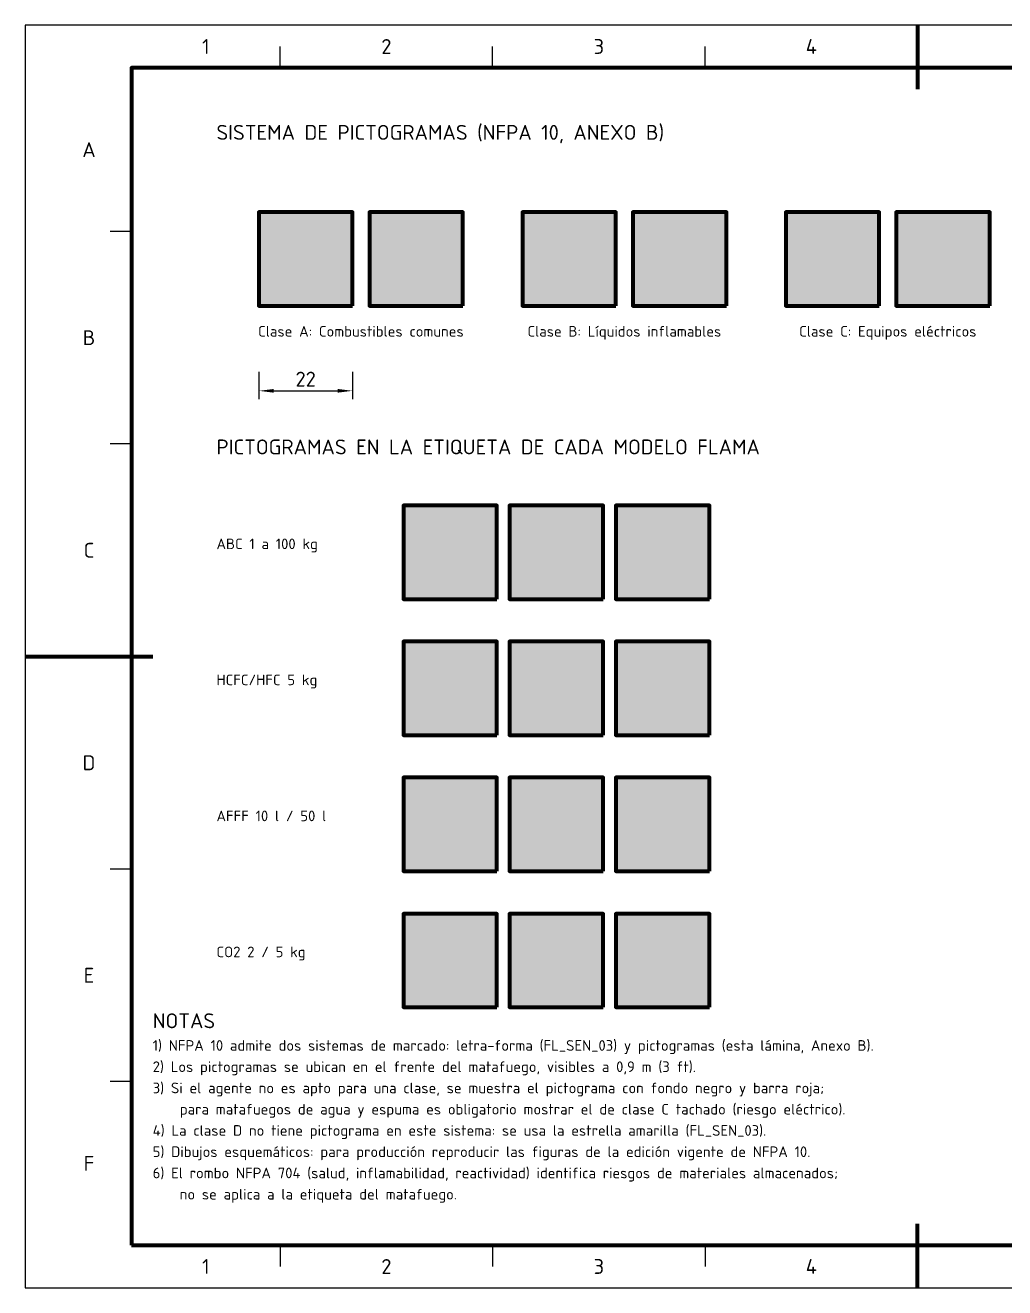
# Model space of a CAD drawing. Header units: millimetres. Extents: x 0 to 420, y 0 to 297.
# Drawn here: x 0 to 230.5, y 0 to 297 of the extents above; entities that cross this region are included whole.
import ezdxf
from ezdxf.enums import TextEntityAlignment as Align

# ---------------------------------------------------------------- set-up
doc = ezdxf.new("R2010")
doc.units = ezdxf.units.MM
for name, color, linetype, lineweight in [('01-VISIBLE', 7, 'CONTINUOUS', 70), ('04-COTA', 3, 'CONTINUOUS', 18), ('05-RAYADO', 8, 'CONTINUOUS', 18), ('06-TEXTO', 7, 'CONTINUOUS', 25), ('07-RECUADRO', 7, 'CONTINUOUS', 70), ('08-FINA', 5, 'CONTINUOUS', 18)]:
    doc.layers.add(name, color=color, linetype=linetype, lineweight=lineweight)
doc.styles.add('ISO3098', font='isocpeur.ttf')
doc.dimstyles.new('FLAMA-IRAM', dxfattribs={"dimtxt": 3.5, "dimasz": 3.5, "dimexe": 2, "dimexo": 1.5, "dimgap": 1, "dimtad": 1, "dimdec": 1, "dimtxsty": 'ISO3098', "dimblk": 'IRAM_FLECHA', "dimblk1": 'IRAM_FLECHA', "dimblk2": 'IRAM_FLECHA', "dimcen": 2.5, "dimclrd": 7, "dimclre": 7, "dimclrt": 7, "dimazin": 3, "dimtfac": 1, "dimtmove": 0, "dimatfit": 3, "dimlwd": 18, "dimlwe": 18})

# ---------------------------------------------------------------- blocks, each defined once
blk = doc.blocks.new('IRAM_FLECHA')
blk.add_solid([(0, 0), (-1, 0.125), (-1, -0.125)])

msp = doc.modelspace()

# ---------------------------------------------------------------- hatches: boundary and pattern name
at = {"layer": '05-RAYADO', "true_color": 0x0096d7}
h = msp.add_hatch(color=7, dxfattribs=at)
h.dxf.hatch_style = 1
h.paths.add_polyline_path([(77, 231), (77, 253), (55, 253), (55, 231)])
at = {"layer": '05-RAYADO', "true_color": 0x191919}
h = msp.add_hatch(color=7, dxfattribs=at)
h.dxf.hatch_style = 1
h.paths.add_polyline_path([(103, 231), (103, 253), (81, 253), (81, 231)])
at = {"layer": '05-RAYADO', "true_color": 0xc81e2d}
h = msp.add_hatch(color=7, dxfattribs=at)
h.dxf.hatch_style = 1
h.paths.add_polyline_path([(81, 251.29), (81, 253), (82.71, 253), (103, 232.71), (103, 231), (101.29, 231)])
at = {"layer": '05-RAYADO', "true_color": 0x0096d7}
h = msp.add_hatch(color=7, dxfattribs=at)
h.dxf.hatch_style = 1
h.paths.add_polyline_path([(139, 231), (139, 253), (117, 253), (117, 231)])
at = {"layer": '05-RAYADO', "true_color": 0x191919}
h = msp.add_hatch(color=7, dxfattribs=at)
h.dxf.hatch_style = 1
h.paths.add_polyline_path([(165, 231), (165, 253), (143, 253), (143, 231)])
at = {"layer": '05-RAYADO', "true_color": 0xc81e2d}
h = msp.add_hatch(color=7, dxfattribs=at)
h.dxf.hatch_style = 1
h.paths.add_polyline_path([(143, 251.29), (143, 253), (144.71, 253), (165, 232.71), (165, 231), (163.29, 231)])
at = {"layer": '05-RAYADO', "true_color": 0x0096d7}
h = msp.add_hatch(color=7, dxfattribs=at)
h.dxf.hatch_style = 1
h.paths.add_polyline_path([(201, 231), (201, 253), (179, 253), (179, 231)])
at = {"layer": '05-RAYADO', "true_color": 0x191919}
h = msp.add_hatch(color=7, dxfattribs=at)
h.dxf.hatch_style = 1
h.paths.add_polyline_path([(227, 231), (227, 253), (205, 253), (205, 231)])
at = {"layer": '05-RAYADO', "true_color": 0xc81e2d}
h = msp.add_hatch(color=7, dxfattribs=at)
h.dxf.hatch_style = 1
h.paths.add_polyline_path([(205, 251.29), (205, 253), (206.71, 253), (227, 232.71), (227, 231), (225.29, 231)])
at = {"layer": '05-RAYADO', "true_color": 0xffffff}
h = msp.add_hatch(color=7, dxfattribs=at)
h.dxf.hatch_style = 1
h.paths.add_polyline_path([(65.78, 242.44), (65.12, 234.96), (58.08, 234.96), (57.42, 242.44), (59.22, 242.44), (58.83, 245.21), (60.02, 247.59), (60.61, 246.4), (61.6, 249.57), (62.59, 246), (62.99, 248.38), (64.37, 245.61), (63.98, 242.44)])
h = msp.add_hatch(color=7, dxfattribs=at)
h.dxf.hatch_style = 1
h.paths.add_polyline_path([(91.78, 242.44), (91.12, 234.96), (84.08, 234.96), (83.42, 242.44), (85.22, 242.44), (84.83, 245.21), (86.02, 247.59), (86.61, 246.4), (87.6, 249.57), (88.59, 246), (88.99, 248.38), (90.37, 245.61), (89.98, 242.44)])
h = msp.add_hatch(color=7, dxfattribs=at)
h.dxf.hatch_style = 1
h.paths.add_polyline_path([(66.84, 238.96), (68.55, 242.4), (69.41, 240.68), (70.84, 245.26), (72.27, 240.11), (72.84, 243.54), (74.84, 239.54), (74.27, 234.96), (67.41, 234.96)])
h = msp.add_hatch(color=7, dxfattribs=at)
h.dxf.hatch_style = 1
h.paths.add_polyline_path([(92.84, 238.96), (94.55, 242.4), (95.41, 240.68), (96.84, 245.26), (98.27, 240.11), (98.84, 243.54), (100.84, 239.54), (100.27, 234.96), (93.41, 234.96)])
h = msp.add_hatch(color=7, dxfattribs=at)
h.dxf.hatch_style = 1
h.paths.add_polyline_path([(119.64, 234.96), (119.64, 244.2), (120.74, 244.2), (120.74, 242.88), (120.74, 241.56), (120.74, 234.96)])
h = msp.add_hatch(color=7, dxfattribs=at)
h.dxf.hatch_style = 1
h.paths.add_polyline_path([(120.96, 244.2), (120.96, 245.96), (122.72, 245.96), (122.72, 244.2), (125.14, 244.2), (125.14, 242.88), (120.74, 242.88), (120.74, 244.2)])
h = msp.add_hatch(color=7, dxfattribs=at)
h.dxf.hatch_style = 1
h.paths.add_polyline_path([(125.14, 234.96), (125.14, 241.56), (125.14, 242.88), (125.14, 244.2), (126.24, 244.2), (126.24, 234.96)])
h = msp.add_hatch(color=7, dxfattribs=at)
h.dxf.hatch_style = 1
h.paths.add_polyline_path([(128.7, 234.96), (136.1, 234.96), (136.71, 239.89), (134.56, 244.2), (133.94, 240.5), (132.4, 246.05), (130.86, 241.12), (129.94, 242.97), (128.09, 239.27)])
h = msp.add_hatch(color=7, dxfattribs=at)
h.dxf.hatch_style = 1
h.paths.add_polyline_path([(145.64, 234.96), (145.64, 244.2), (146.74, 244.2), (146.74, 242.88), (146.74, 241.56), (146.74, 234.96)])
h = msp.add_hatch(color=7, dxfattribs=at)
h.dxf.hatch_style = 1
h.paths.add_polyline_path([(146.96, 244.2), (146.96, 245.96), (148.72, 245.96), (148.72, 244.2), (151.14, 244.2), (151.14, 242.88), (146.74, 242.88), (146.74, 244.2)])
h = msp.add_hatch(color=7, dxfattribs=at)
h.dxf.hatch_style = 1
h.paths.add_polyline_path([(151.14, 234.96), (151.14, 241.56), (151.14, 242.88), (151.14, 244.2), (152.24, 244.2), (152.24, 234.96)])
h = msp.add_hatch(color=7, dxfattribs=at)
h.dxf.hatch_style = 1
h.paths.add_polyline_path([(154.7, 234.96), (162.1, 234.96), (162.71, 239.89), (160.56, 244.2), (159.94, 240.5), (158.4, 246.05), (156.86, 241.12), (155.94, 242.97), (154.09, 239.27)])
h = msp.add_hatch(color=7, dxfattribs=at)
h.dxf.hatch_style = 1
h.paths.add_polyline_path([(191.41, 234.96), (198.27, 234.96), (198.84, 239.54), (196.84, 243.54), (196.27, 240.11), (194.84, 245.26), (193.41, 240.68), (192.55, 242.4), (190.84, 238.96)])
h = msp.add_hatch(color=7, dxfattribs=at)
h.dxf.hatch_style = 1
h.paths.add_polyline_path([(217.41, 234.96), (224.27, 234.96), (224.84, 239.54), (222.84, 243.54), (222.27, 240.11), (220.84, 245.26), (219.41, 240.68), (218.55, 242.4), (216.84, 238.96)])
h = msp.add_hatch(color=7, dxfattribs=at)
h.dxf.hatch_style = 1
h.paths.add_polyline_path([(120.74, 234.96), (120.74, 241.56), (125.14, 241.56), (125.14, 234.96)])
h = msp.add_hatch(color=7, dxfattribs=at)
h.dxf.hatch_style = 1
h.paths.add_polyline_path([(146.74, 234.96), (146.74, 241.56), (151.14, 241.56), (151.14, 234.96)])
h = msp.add_hatch(color=7, dxfattribs=at)
h.dxf.hatch_style = 1
h.paths.add_polyline_path([(181.2, 239.36), (180.32, 239.36), (180.32, 234.96), (180.32, 234.92), (180.31, 234.87), (180.3, 234.83), (180.29, 234.79), (180.27, 234.75), (180.25, 234.72), (180.22, 234.68), (180.19, 234.65), (180.16, 234.62), (180.12, 234.59), (180.09, 234.57), (180.05, 234.55), (180.01, 234.54), (179.97, 234.53), (179.92, 234.52), (179.88, 234.52), (179.84, 234.52), (179.79, 234.53), (179.75, 234.54), (179.71, 234.55), (179.67, 234.57), (179.64, 234.59), (179.6, 234.62), (179.57, 234.65), (179.54, 234.68), (179.51, 234.72), (179.49, 234.75), (179.47, 234.79), (179.46, 234.83), (179.45, 234.87), (179.44, 234.92), (179.44, 234.96), (179.44, 239.8), (179.44, 239.84), (179.45, 239.89), (179.46, 239.93), (179.47, 239.97), (179.49, 240.01), (179.51, 240.04), (179.54, 240.08), (179.57, 240.11), (179.6, 240.14), (179.64, 240.17), (179.67, 240.19), (179.71, 240.21), (179.75, 240.22), (179.79, 240.23), (179.84, 240.24), (179.88, 240.24), (181.2, 240.24), (181.2, 242), (187.36, 242), (187.36, 241.12), (189.56, 241.12), (189.56, 240.46), (187.36, 240.46), (187.36, 239.14), (189.56, 239.14), (189.56, 238.48), (187.36, 238.48), (187.36, 237.6), (181.2, 237.6)])
h = msp.add_hatch(color=7, dxfattribs=at)
h.dxf.hatch_style = 1
h.paths.add_polyline_path([(207.2, 239.36), (206.32, 239.36), (206.32, 234.96), (206.32, 234.92), (206.31, 234.87), (206.3, 234.83), (206.29, 234.79), (206.27, 234.75), (206.25, 234.72), (206.22, 234.68), (206.19, 234.65), (206.16, 234.62), (206.12, 234.59), (206.09, 234.57), (206.05, 234.55), (206.01, 234.54), (205.97, 234.53), (205.92, 234.52), (205.88, 234.52), (205.84, 234.52), (205.79, 234.53), (205.75, 234.54), (205.71, 234.55), (205.67, 234.57), (205.64, 234.59), (205.6, 234.62), (205.57, 234.65), (205.54, 234.68), (205.51, 234.72), (205.49, 234.75), (205.47, 234.79), (205.46, 234.83), (205.45, 234.87), (205.44, 234.92), (205.44, 234.96), (205.44, 239.8), (205.44, 239.84), (205.45, 239.89), (205.46, 239.93), (205.47, 239.97), (205.49, 240.01), (205.51, 240.04), (205.54, 240.08), (205.57, 240.11), (205.6, 240.14), (205.64, 240.17), (205.67, 240.19), (205.71, 240.21), (205.75, 240.22), (205.79, 240.23), (205.84, 240.24), (205.88, 240.24), (207.2, 240.24), (207.2, 242), (213.36, 242), (213.36, 241.12), (215.56, 241.12), (215.56, 240.46), (213.36, 240.46), (213.36, 239.14), (215.56, 239.14), (215.56, 238.48), (213.36, 238.48), (213.36, 237.6), (207.2, 237.6)])
at = {"layer": '05-RAYADO', "true_color": 0x0096d7}
h = msp.add_hatch(color=7, dxfattribs=at)
h.dxf.hatch_style = 1
h.paths.add_polyline_path([(111, 162), (111, 184), (89, 184), (89, 162)])
h = msp.add_hatch(color=7, dxfattribs=at)
h.dxf.hatch_style = 1
h.paths.add_polyline_path([(136, 162), (136, 184), (114, 184), (114, 162)])
h = msp.add_hatch(color=7, dxfattribs=at)
h.dxf.hatch_style = 1
h.paths.add_polyline_path([(161, 162), (161, 184), (139, 184), (139, 162)])
at = {"layer": '05-RAYADO', "true_color": 0xffffff}
h = msp.add_hatch(color=7, dxfattribs=at)
h.dxf.hatch_style = 1
h.paths.add_polyline_path([(99.78, 173.44), (99.12, 165.96), (92.08, 165.96), (91.42, 173.44), (93.22, 173.44), (92.83, 176.21), (94.02, 178.59), (94.61, 177.4), (95.6, 180.57), (96.59, 177), (96.99, 179.38), (98.37, 176.61), (97.98, 173.44)])
h = msp.add_hatch(color=7, dxfattribs=at)
h.dxf.hatch_style = 1
h.paths.add_polyline_path([(100.84, 169.96), (102.55, 173.4), (103.41, 171.68), (104.84, 176.26), (106.27, 171.11), (106.84, 174.54), (108.84, 170.54), (108.27, 165.96), (101.41, 165.96)])
h = msp.add_hatch(color=7, dxfattribs=at)
h.dxf.hatch_style = 1
h.paths.add_polyline_path([(117.96, 175.2), (117.96, 176.96), (119.72, 176.96), (119.72, 175.2), (122.14, 175.2), (122.14, 173.88), (117.74, 173.88), (117.74, 175.2)])
h = msp.add_hatch(color=7, dxfattribs=at)
h.dxf.hatch_style = 1
h.paths.add_polyline_path([(125.7, 165.96), (133.1, 165.96), (133.71, 170.89), (131.56, 175.2), (130.94, 171.5), (129.4, 177.05), (127.86, 172.12), (126.94, 173.97), (125.09, 170.27)])
h = msp.add_hatch(color=7, dxfattribs=at)
h.dxf.hatch_style = 1
h.paths.add_polyline_path([(151.41, 165.96), (158.27, 165.96), (158.84, 170.54), (156.84, 174.54), (156.27, 171.11), (154.84, 176.26), (153.41, 171.68), (152.55, 173.4), (150.84, 169.96)])
h = msp.add_hatch(color=7, dxfattribs=at)
h.dxf.hatch_style = 1
h.paths.add_polyline_path([(116.64, 165.96), (116.64, 175.2), (117.74, 175.2), (117.74, 173.88), (117.74, 172.56), (117.74, 165.96)])
h = msp.add_hatch(color=7, dxfattribs=at)
h.dxf.hatch_style = 1
h.paths.add_polyline_path([(117.74, 165.96), (117.74, 172.56), (122.14, 172.56), (122.14, 165.96)])
h = msp.add_hatch(color=7, dxfattribs=at)
h.dxf.hatch_style = 1
h.paths.add_polyline_path([(122.14, 165.96), (122.14, 172.56), (122.14, 173.88), (122.14, 175.2), (123.24, 175.2), (123.24, 165.96)])
h = msp.add_hatch(color=7, dxfattribs=at)
h.dxf.hatch_style = 1
h.paths.add_polyline_path([(141.2, 170.36), (140.32, 170.36), (140.32, 165.96), (140.32, 165.92), (140.31, 165.87), (140.3, 165.83), (140.29, 165.79), (140.27, 165.75), (140.25, 165.72), (140.22, 165.68), (140.19, 165.65), (140.16, 165.62), (140.12, 165.59), (140.09, 165.57), (140.05, 165.55), (140.01, 165.54), (139.97, 165.53), (139.92, 165.52), (139.88, 165.52), (139.84, 165.52), (139.79, 165.53), (139.75, 165.54), (139.71, 165.55), (139.67, 165.57), (139.64, 165.59), (139.6, 165.62), (139.57, 165.65), (139.54, 165.68), (139.51, 165.72), (139.49, 165.75), (139.47, 165.79), (139.46, 165.83), (139.45, 165.87), (139.44, 165.92), (139.44, 165.96), (139.44, 170.8), (139.44, 170.84), (139.45, 170.89), (139.46, 170.93), (139.47, 170.97), (139.49, 171.01), (139.51, 171.04), (139.54, 171.08), (139.57, 171.11), (139.6, 171.14), (139.64, 171.17), (139.67, 171.19), (139.71, 171.21), (139.75, 171.22), (139.79, 171.23), (139.84, 171.24), (139.88, 171.24), (141.2, 171.24), (141.2, 173), (147.36, 173), (147.36, 172.12), (149.56, 172.12), (149.56, 171.46), (147.36, 171.46), (147.36, 170.14), (149.56, 170.14), (149.56, 169.48), (147.36, 169.48), (147.36, 168.6), (141.2, 168.6)])
at = {"layer": '05-RAYADO', "true_color": 0x0096d7}
h = msp.add_hatch(color=7, dxfattribs=at)
h.dxf.hatch_style = 1
h.paths.add_polyline_path([(111, 130), (111, 152), (89, 152), (89, 130)])
h = msp.add_hatch(color=7, dxfattribs=at)
h.dxf.hatch_style = 1
h.paths.add_polyline_path([(136, 130), (136, 152), (114, 152), (114, 130)])
h = msp.add_hatch(color=7, dxfattribs=at)
h.dxf.hatch_style = 1
h.paths.add_polyline_path([(161, 130), (161, 152), (139, 152), (139, 130)])
at = {"layer": '05-RAYADO', "true_color": 0xffffff}
h = msp.add_hatch(color=7, dxfattribs=at)
h.dxf.hatch_style = 1
h.paths.add_polyline_path([(99.78, 141.44), (99.12, 133.96), (92.08, 133.96), (91.42, 141.44), (93.22, 141.44), (92.83, 144.21), (94.02, 146.59), (94.61, 145.4), (95.6, 148.57), (96.59, 145), (96.99, 147.38), (98.37, 144.61), (97.98, 141.44)])
h = msp.add_hatch(color=7, dxfattribs=at)
h.dxf.hatch_style = 1
h.paths.add_polyline_path([(100.84, 137.96), (102.55, 141.4), (103.41, 139.68), (104.84, 144.26), (106.27, 139.11), (106.84, 142.54), (108.84, 138.54), (108.27, 133.96), (101.41, 133.96)])
h = msp.add_hatch(color=7, dxfattribs=at)
h.dxf.hatch_style = 1
h.paths.add_polyline_path([(116.64, 133.96), (116.64, 143.2), (117.74, 143.2), (117.74, 141.88), (117.74, 140.56), (117.74, 133.96)])
h = msp.add_hatch(color=7, dxfattribs=at)
h.dxf.hatch_style = 1
h.paths.add_polyline_path([(117.96, 143.2), (117.96, 144.96), (119.72, 144.96), (119.72, 143.2), (122.14, 143.2), (122.14, 141.88), (117.74, 141.88), (117.74, 143.2)])
h = msp.add_hatch(color=7, dxfattribs=at)
h.dxf.hatch_style = 1
h.paths.add_polyline_path([(122.14, 133.96), (122.14, 140.56), (122.14, 141.88), (122.14, 143.2), (123.24, 143.2), (123.24, 133.96)])
h = msp.add_hatch(color=7, dxfattribs=at)
h.dxf.hatch_style = 1
h.paths.add_polyline_path([(125.7, 133.96), (133.1, 133.96), (133.71, 138.89), (131.56, 143.2), (130.94, 139.5), (129.4, 145.05), (127.86, 140.12), (126.94, 141.97), (125.09, 138.27)])
h = msp.add_hatch(color=7, dxfattribs=at)
h.dxf.hatch_style = 1
h.paths.add_polyline_path([(151.41, 133.96), (158.27, 133.96), (158.84, 138.54), (156.84, 142.54), (156.27, 139.11), (154.84, 144.26), (153.41, 139.68), (152.55, 141.4), (150.84, 137.96)])
h = msp.add_hatch(color=7, dxfattribs=at)
h.dxf.hatch_style = 1
h.paths.add_polyline_path([(117.74, 133.96), (117.74, 140.56), (122.14, 140.56), (122.14, 133.96)])
h = msp.add_hatch(color=7, dxfattribs=at)
h.dxf.hatch_style = 1
h.paths.add_polyline_path([(141.2, 138.36), (140.32, 138.36), (140.32, 133.96), (140.32, 133.92), (140.31, 133.87), (140.3, 133.83), (140.29, 133.79), (140.27, 133.75), (140.25, 133.72), (140.22, 133.68), (140.19, 133.65), (140.16, 133.62), (140.12, 133.59), (140.09, 133.57), (140.05, 133.55), (140.01, 133.54), (139.97, 133.53), (139.92, 133.52), (139.88, 133.52), (139.84, 133.52), (139.79, 133.53), (139.75, 133.54), (139.71, 133.55), (139.67, 133.57), (139.64, 133.59), (139.6, 133.62), (139.57, 133.65), (139.54, 133.68), (139.51, 133.72), (139.49, 133.75), (139.47, 133.79), (139.46, 133.83), (139.45, 133.87), (139.44, 133.92), (139.44, 133.96), (139.44, 138.8), (139.44, 138.84), (139.45, 138.89), (139.46, 138.93), (139.47, 138.97), (139.49, 139.01), (139.51, 139.04), (139.54, 139.08), (139.57, 139.11), (139.6, 139.14), (139.64, 139.17), (139.67, 139.19), (139.71, 139.21), (139.75, 139.22), (139.79, 139.23), (139.84, 139.24), (139.88, 139.24), (141.2, 139.24), (141.2, 141), (147.36, 141), (147.36, 140.12), (149.56, 140.12), (149.56, 139.46), (147.36, 139.46), (147.36, 138.14), (149.56, 138.14), (149.56, 137.48), (147.36, 137.48), (147.36, 136.6), (141.2, 136.6)])
at = {"layer": '05-RAYADO', "true_color": 0x0096d7}
h = msp.add_hatch(color=7, dxfattribs=at)
h.dxf.hatch_style = 1
h.paths.add_polyline_path([(111, 98), (111, 120), (89, 120), (89, 98)])
h = msp.add_hatch(color=7, dxfattribs=at)
h.dxf.hatch_style = 1
h.paths.add_polyline_path([(136, 98), (136, 120), (114, 120), (114, 98)])
at = {"layer": '05-RAYADO', "true_color": 0x191919}
h = msp.add_hatch(color=7, dxfattribs=at)
h.dxf.hatch_style = 1
h.paths.add_polyline_path([(161, 98), (161, 120), (139, 120), (139, 98)])
at = {"layer": '05-RAYADO', "true_color": 0xc81e2d}
h = msp.add_hatch(color=7, dxfattribs=at)
h.dxf.hatch_style = 1
h.paths.add_polyline_path([(139, 118.29), (139, 120), (140.71, 120), (161, 99.71), (161, 98), (159.29, 98)])
at = {"layer": '05-RAYADO', "true_color": 0xffffff}
h = msp.add_hatch(color=7, dxfattribs=at)
h.dxf.hatch_style = 1
h.paths.add_polyline_path([(99.78, 109.44), (99.12, 101.96), (92.08, 101.96), (91.42, 109.44), (93.22, 109.44), (92.83, 112.21), (94.02, 114.59), (94.61, 113.4), (95.6, 116.57), (96.59, 113), (96.99, 115.38), (98.37, 112.61), (97.98, 109.44)])
h = msp.add_hatch(color=7, dxfattribs=at)
h.dxf.hatch_style = 1
h.paths.add_polyline_path([(117.96, 111.2), (117.96, 112.96), (119.72, 112.96), (119.72, 111.2), (122.14, 111.2), (122.14, 109.88), (117.74, 109.88), (117.74, 111.2)])
h = msp.add_hatch(color=7, dxfattribs=at)
h.dxf.hatch_style = 1
h.paths.add_polyline_path([(125.7, 101.96), (133.1, 101.96), (133.71, 106.89), (131.56, 111.2), (130.94, 107.5), (129.4, 113.05), (127.86, 108.12), (126.94, 109.97), (125.09, 106.27)])
h = msp.add_hatch(color=7, dxfattribs=at)
h.dxf.hatch_style = 1
h.paths.add_polyline_path([(100.84, 105.96), (102.55, 109.4), (103.41, 107.68), (104.84, 112.26), (106.27, 107.11), (106.84, 110.54), (108.84, 106.54), (108.27, 101.96), (101.41, 101.96)])
h = msp.add_hatch(color=7, dxfattribs=at)
h.dxf.hatch_style = 1
h.paths.add_polyline_path([(116.64, 101.96), (116.64, 111.2), (117.74, 111.2), (117.74, 109.88), (117.74, 108.56), (117.74, 101.96)])
h = msp.add_hatch(color=7, dxfattribs=at)
h.dxf.hatch_style = 1
h.paths.add_polyline_path([(122.14, 101.96), (122.14, 108.56), (122.14, 109.88), (122.14, 111.2), (123.24, 111.2), (123.24, 101.96)])
h = msp.add_hatch(color=7, dxfattribs=at)
h.dxf.hatch_style = 1
h.paths.add_polyline_path([(151.41, 101.96), (158.27, 101.96), (158.84, 106.54), (156.84, 110.54), (156.27, 107.11), (154.84, 112.26), (153.41, 107.68), (152.55, 109.4), (150.84, 105.96)])
h = msp.add_hatch(color=7, dxfattribs=at)
h.dxf.hatch_style = 1
h.paths.add_polyline_path([(117.74, 101.96), (117.74, 108.56), (122.14, 108.56), (122.14, 101.96)])
h = msp.add_hatch(color=7, dxfattribs=at)
h.dxf.hatch_style = 1
h.paths.add_polyline_path([(141.2, 106.36), (140.32, 106.36), (140.32, 101.96), (140.32, 101.92), (140.31, 101.87), (140.3, 101.83), (140.29, 101.79), (140.27, 101.75), (140.25, 101.72), (140.22, 101.68), (140.19, 101.65), (140.16, 101.62), (140.12, 101.59), (140.09, 101.57), (140.05, 101.55), (140.01, 101.54), (139.97, 101.53), (139.92, 101.52), (139.88, 101.52), (139.84, 101.52), (139.79, 101.53), (139.75, 101.54), (139.71, 101.55), (139.67, 101.57), (139.64, 101.59), (139.6, 101.62), (139.57, 101.65), (139.54, 101.68), (139.51, 101.72), (139.49, 101.75), (139.47, 101.79), (139.46, 101.83), (139.45, 101.87), (139.44, 101.92), (139.44, 101.96), (139.44, 106.8), (139.44, 106.84), (139.45, 106.89), (139.46, 106.93), (139.47, 106.97), (139.49, 107.01), (139.51, 107.04), (139.54, 107.08), (139.57, 107.11), (139.6, 107.14), (139.64, 107.17), (139.67, 107.19), (139.71, 107.21), (139.75, 107.22), (139.79, 107.23), (139.84, 107.24), (139.88, 107.24), (141.2, 107.24), (141.2, 109), (147.36, 109), (147.36, 108.12), (149.56, 108.12), (149.56, 107.46), (147.36, 107.46), (147.36, 106.14), (149.56, 106.14), (149.56, 105.48), (147.36, 105.48), (147.36, 104.6), (141.2, 104.6)])
at = {"layer": '05-RAYADO', "true_color": 0x191919}
h = msp.add_hatch(color=7, dxfattribs=at)
h.dxf.hatch_style = 1
h.paths.add_polyline_path([(111, 66), (111, 88), (89, 88), (89, 66)])
at = {"layer": '05-RAYADO', "true_color": 0xc81e2d}
h = msp.add_hatch(color=7, dxfattribs=at)
h.dxf.hatch_style = 1
h.paths.add_polyline_path([(89, 86.29), (89, 88), (90.71, 88), (111, 67.71), (111, 66), (109.29, 66)])
at = {"layer": '05-RAYADO', "true_color": 0x0096d7}
h = msp.add_hatch(color=7, dxfattribs=at)
h.dxf.hatch_style = 1
h.paths.add_polyline_path([(136, 66), (136, 88), (114, 88), (114, 66)])
h = msp.add_hatch(color=7, dxfattribs=at)
h.dxf.hatch_style = 1
h.paths.add_polyline_path([(161, 66), (161, 88), (139, 88), (139, 66)])
at = {"layer": '05-RAYADO', "true_color": 0xffffff}
h = msp.add_hatch(color=7, dxfattribs=at)
h.dxf.hatch_style = 1
h.paths.add_polyline_path([(99.78, 77.44), (99.12, 69.96), (92.08, 69.96), (91.42, 77.44), (93.22, 77.44), (92.83, 80.21), (94.02, 82.59), (94.61, 81.4), (95.6, 84.57), (96.59, 81), (96.99, 83.38), (98.37, 80.61), (97.98, 77.44)])
h = msp.add_hatch(color=7, dxfattribs=at)
h.dxf.hatch_style = 1
h.paths.add_polyline_path([(100.84, 73.96), (102.55, 77.4), (103.41, 75.68), (104.84, 80.26), (106.27, 75.11), (106.84, 78.54), (108.84, 74.54), (108.27, 69.96), (101.41, 69.96)])
h = msp.add_hatch(color=7, dxfattribs=at)
h.dxf.hatch_style = 1
h.paths.add_polyline_path([(117.96, 79.2), (117.96, 80.96), (119.72, 80.96), (119.72, 79.2), (122.14, 79.2), (122.14, 77.88), (117.74, 77.88), (117.74, 79.2)])
h = msp.add_hatch(color=7, dxfattribs=at)
h.dxf.hatch_style = 1
h.paths.add_polyline_path([(125.7, 69.96), (133.1, 69.96), (133.71, 74.89), (131.56, 79.2), (130.94, 75.5), (129.4, 81.05), (127.86, 76.12), (126.94, 77.97), (125.09, 74.27)])
h = msp.add_hatch(color=7, dxfattribs=at)
h.dxf.hatch_style = 1
h.paths.add_polyline_path([(151.41, 69.96), (158.27, 69.96), (158.84, 74.54), (156.84, 78.54), (156.27, 75.11), (154.84, 80.26), (153.41, 75.68), (152.55, 77.4), (150.84, 73.96)])
h = msp.add_hatch(color=7, dxfattribs=at)
h.dxf.hatch_style = 1
h.paths.add_polyline_path([(116.64, 69.96), (116.64, 79.2), (117.74, 79.2), (117.74, 77.88), (117.74, 76.56), (117.74, 69.96)])
h = msp.add_hatch(color=7, dxfattribs=at)
h.dxf.hatch_style = 1
h.paths.add_polyline_path([(122.14, 69.96), (122.14, 76.56), (122.14, 77.88), (122.14, 79.2), (123.24, 79.2), (123.24, 69.96)])
h = msp.add_hatch(color=7, dxfattribs=at)
h.dxf.hatch_style = 1
h.paths.add_polyline_path([(117.74, 69.96), (117.74, 76.56), (122.14, 76.56), (122.14, 69.96)])
h = msp.add_hatch(color=7, dxfattribs=at)
h.dxf.hatch_style = 1
h.paths.add_polyline_path([(141.2, 74.36), (140.32, 74.36), (140.32, 69.96), (140.32, 69.92), (140.31, 69.87), (140.3, 69.83), (140.29, 69.79), (140.27, 69.75), (140.25, 69.72), (140.22, 69.68), (140.19, 69.65), (140.16, 69.62), (140.12, 69.59), (140.09, 69.57), (140.05, 69.55), (140.01, 69.54), (139.97, 69.53), (139.92, 69.52), (139.88, 69.52), (139.84, 69.52), (139.79, 69.53), (139.75, 69.54), (139.71, 69.55), (139.67, 69.57), (139.64, 69.59), (139.6, 69.62), (139.57, 69.65), (139.54, 69.68), (139.51, 69.72), (139.49, 69.75), (139.47, 69.79), (139.46, 69.83), (139.45, 69.87), (139.44, 69.92), (139.44, 69.96), (139.44, 74.8), (139.44, 74.84), (139.45, 74.89), (139.46, 74.93), (139.47, 74.97), (139.49, 75.01), (139.51, 75.04), (139.54, 75.08), (139.57, 75.11), (139.6, 75.14), (139.64, 75.17), (139.67, 75.19), (139.71, 75.21), (139.75, 75.22), (139.79, 75.23), (139.84, 75.24), (139.88, 75.24), (141.2, 75.24), (141.2, 77), (147.36, 77), (147.36, 76.12), (149.56, 76.12), (149.56, 75.46), (147.36, 75.46), (147.36, 74.14), (149.56, 74.14), (149.56, 73.48), (147.36, 73.48), (147.36, 72.6), (141.2, 72.6)])

# ---------------------------------------------------------------- linework, layer by layer
at = {"layer": '01-VISIBLE'}
for points in [[(77, 231), (77, 253), (55, 253), (55, 231), (77, 231)], [(103, 231), (103, 253), (81, 253), (81, 231), (103, 231)], [(139, 231), (139, 253), (117, 253), (117, 231), (139, 231)], [(165, 231), (165, 253), (143, 253), (143, 231), (165, 231)], [(201, 231), (201, 253), (179, 253), (179, 231), (201, 231)], [(227, 231), (227, 253), (205, 253), (205, 231), (227, 231)], [(111, 162), (111, 184), (89, 184), (89, 162), (111, 162)], [(136, 162), (136, 184), (114, 184), (114, 162), (136, 162)], [(161, 162), (161, 184), (139, 184), (139, 162), (161, 162)], [(111, 130), (111, 152), (89, 152), (89, 130), (111, 130)], [(136, 130), (136, 152), (114, 152), (114, 130), (136, 130)], [(161, 130), (161, 152), (139, 152), (139, 130), (161, 130)], [(111, 98), (111, 120), (89, 120), (89, 98), (111, 98)], [(136, 98), (136, 120), (114, 120), (114, 98), (136, 98)], [(161, 98), (161, 120), (139, 120), (139, 98), (161, 98)], [(111, 66), (111, 88), (89, 88), (89, 66), (111, 66)], [(136, 66), (136, 88), (114, 88), (114, 66), (136, 66)], [(161, 66), (161, 88), (139, 88), (139, 66), (161, 66)]]:
    msp.add_lwpolyline(points, close=True, dxfattribs=at)
at = {"layer": '07-RECUADRO'}
for p, q in [((210, 297), (210, 282)), ((0, 148.5), (30, 148.5)), ((210, 0), (210, 15))]:
    msp.add_line(p, q, dxfattribs=at)
msp.add_lwpolyline([(25, 10), (410, 10), (410, 287), (25, 287)], close=True, dxfattribs=at)
at = {"layer": '08-FINA'}
for p, q in [((60, 287), (60, 292)), ((110, 287), (110, 292)), ((160, 287), (160, 292)), ((25, 248.5), (20, 248.5)), ((25, 198.5), (20, 198.5)), ((25, 98.5), (20, 98.5)), ((25, 48.5), (20, 48.5)), ((60, 10), (60, 5)), ((110, 10), (110, 5)), ((160, 10), (160, 5))]:
    msp.add_line(p, q, dxfattribs=at)
msp.add_lwpolyline([(0, 0), (420, 0), (420, 297), (0, 297)], close=True, dxfattribs=at)

# ---------------------------------------------------------------- texts
at = {"layer": '06-TEXTO', "style": 'ISO3098'}
for s, height, p in [('1', 3.5, (42.5, 292)), ('2', 3.5, (85, 292)), ('3', 3.5, (135, 292)), ('4', 3.5, (185, 292)), ('A', 3.5, (15, 267.75)), ('Clase A: Combustibles comunes', 2.5, (79, 225)), ('Clase B: Líquidos inflamables', 2.5, (141, 225)), ('Clase C: Equipos eléctricos', 2.5, (203, 225)), ('B', 3.5, (15, 223.5)), ('C', 3.5, (15, 173.5)), ('D', 3.5, (15, 123.5)), ('E', 3.5, (15, 73.5)), ('F', 3.5, (15, 29.25)), ('1', 3.5, (42.5, 5)), ('2', 3.5, (85, 5)), ('3', 3.5, (135, 5)), ('4', 3.5, (185, 5))]:
    msp.add_text(s, height=height, dxfattribs=at).set_placement(p, align=Align.MIDDLE_CENTER)
for s, height, p in [('SISTEMA DE PICTOGRAMAS (NFPA 10, ANEXO B)', 3.5, (45, 269)), ('PICTOGRAMAS EN LA ETIQUETA DE CADA MODELO FLAMA', 3.5, (45, 195)), ('ABC 1 a 100 kg', 2.5, (45, 173)), ('HCFC/HFC 5 kg', 2.5, (45, 141)), ('AFFF 10 l / 50 l', 2.5, (45, 109)), ('CO2 2 / 5 kg', 2.5, (45, 77)), ('NOTAS', 3.5, (30, 60)), ('1) NFPA 10 admite dos sistemas de marcado: letra-forma (FL_SEN_03) y pictogramas (esta lámina, Anexo B).', 2.5, (30, 55)), ('2) Los pictogramas se ubican en el frente del matafuego, visibles a 0,9 m (3 ft).', 2.5, (30, 50)), ('3) Si el agente no es apto para una clase, se muestra el pictograma con fondo negro y barra roja;', 2.5, (30, 45)), ('    para matafuegos de agua y espuma es obligatorio mostrar el de clase C tachado (riesgo eléctrico).', 2.5, (30, 40)), ('4) La clase D no tiene pictograma en este sistema: se usa la estrella amarilla (FL_SEN_03).', 2.5, (30, 35)), ('5) Dibujos esquemáticos: para producción reproducir las figuras de la edición vigente de NFPA 10.', 2.5, (30, 30)), ('6) El rombo NFPA 704 (salud, inflamabilidad, reactividad) identifica riesgos de materiales almacenados;', 2.5, (30, 25)), ('    no se aplica a la etiqueta del matafuego.', 2.5, (30, 20))]:
    msp.add_text(s, height=height, dxfattribs=at).set_placement(p, align=Align.BOTTOM_LEFT)

# ---------------------------------------------------------------- dimensions: what is measured, and where the dimension line sits
at = {"layer": '04-COTA'}
msp.add_linear_dim(base=(55, 211), p1=(55, 217), p2=(77, 217), dimstyle='FLAMA-IRAM', override={"dimlfac": 1}, dxfattribs=at).render()

doc.saveas('drawing.dxf')
